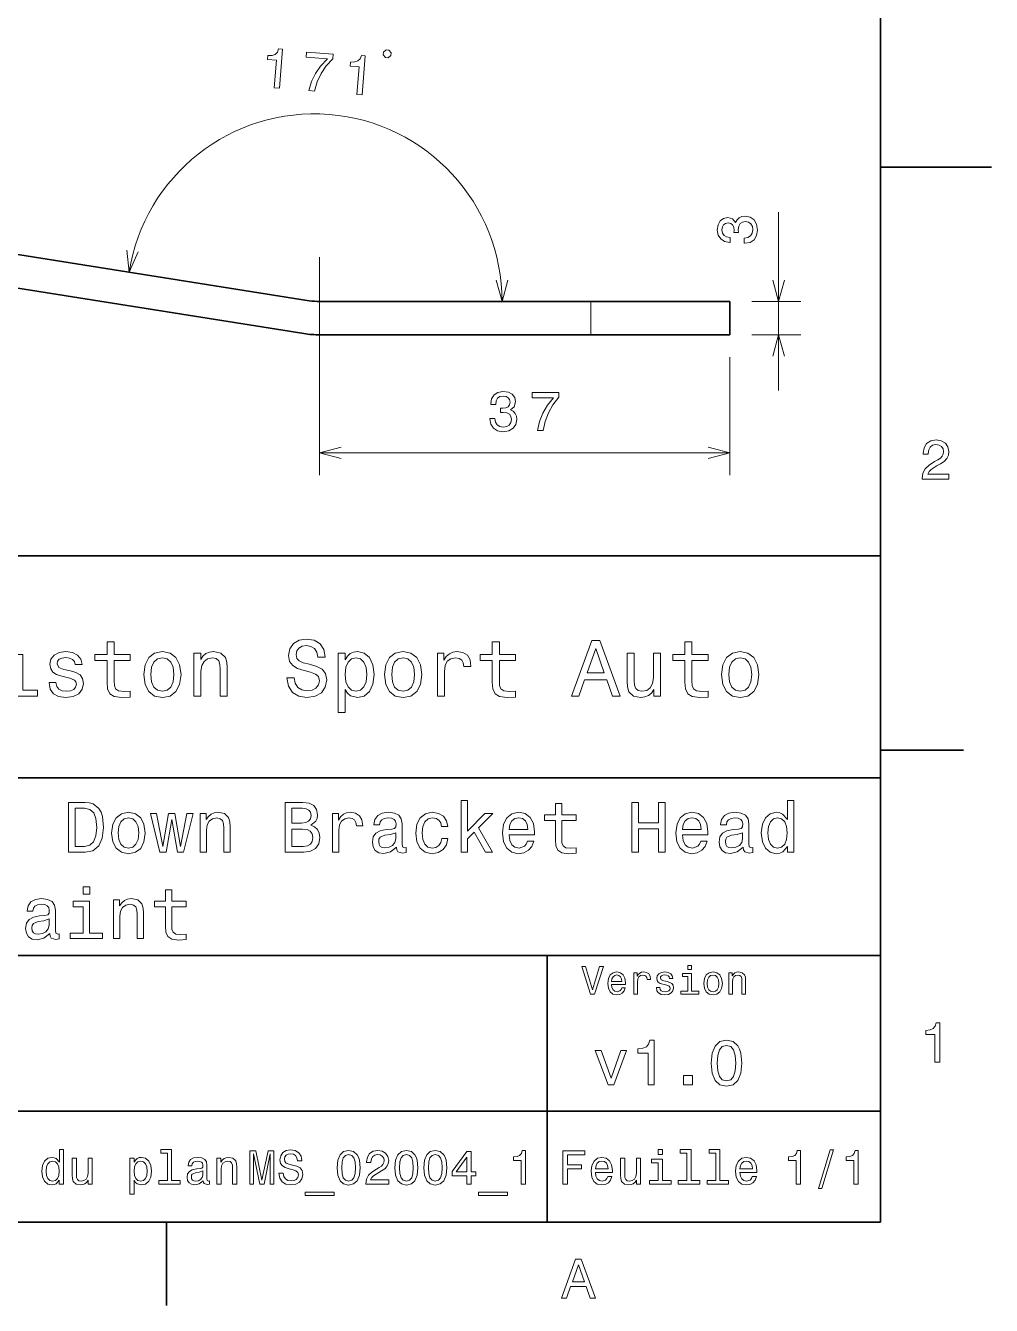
# Model space of a CAD drawing. Extents: x 0 to 297, y 0 to 210.
# Drawn here: x 210 to 297, y 2.5 to 117.8 of the extents above; entities that cross this region are included whole.
import ezdxf

# ---------------------------------------------------------------- set-up
doc = ezdxf.new("R2010")
doc.units = 0

msp = doc.modelspace()

# ---------------------------------------------------------------- linework, layer by layer
at = {"color": 7, "lineweight": 35}
for p, q in [((287, 10), (287, 200)), ((105.542084, 113.577232), (235.55722, 92.984856)), ((105.072784, 110.614166), (235.087921, 90.02179)), ((260.930237, 92.910988), (236.495819, 92.910988)), ((260.930237, 89.910988), (236.495819, 89.910988)), ((97, 70), (287, 70)), ((287, 70), (287, 10)), ((162, 50), (287, 50)), ((162, 34), (287, 34)), ((257, 10), (257, 34)), ((162, 20), (287, 20)), ((10, 10), (287, 10)), ((97, 10), (287, 10))]:
    msp.add_line(p, q, dxfattribs=at)
at = {"color": 7, "lineweight": 35, "ltscale": 0.25}
msp.add_line((287, 105), (297, 105), dxfattribs=at)
at = {"color": 8, "lineweight": 13, "ltscale": 0.400901}
msp.add_line((277.838837, 84.910988), (277.838837, 100.947014), dxfattribs=at)
at = {"color": 34, "lineweight": 13, "ltscale": 0.490696}
msp.add_line((236.495819, 96.910988), (236.495819, 77.283134), dxfattribs=at)
at = {"color": 7, "lineweight": 35, "ltscale": 0.3125}
for p, q in [((260.930237, 92.910988), (273.430237, 92.910988)), ((260.930237, 89.910988), (273.430237, 89.910988))]:
    msp.add_line(p, q, dxfattribs=at)
at = {"color": 7, "lineweight": 13, "ltscale": 0.075}
msp.add_line((260.930237, 89.910988), (260.930237, 92.910988), dxfattribs=at)
at = {"color": 7, "lineweight": 35, "ltscale": 0.075}
msp.add_line((273.430237, 92.910988), (273.430237, 89.910988), dxfattribs=at)
at = {"color": 8, "lineweight": 13, "ltscale": 0.110215}
for p, q in [((275.430237, 92.910988), (279.838837, 92.910988)), ((275.430237, 89.910988), (279.838837, 89.910988))]:
    msp.add_line(p, q, dxfattribs=at)
at = {"color": 34, "lineweight": 13, "ltscale": 0.265696}
msp.add_line((273.430237, 87.910988), (273.430237, 77.283134), dxfattribs=at)
at = {"color": 34, "lineweight": 13}
msp.add_line((236.495819, 79.283134), (273.430237, 79.283134), dxfattribs=at)
at = {"color": 7, "lineweight": 35, "ltscale": 0.1875}
for p, q in [((287, 52.5), (294.5, 52.5)), ((222.699997, 10), (222.699997, 2.5))]:
    msp.add_line(p, q, dxfattribs=at)
at = {"color": 8, "lineweight": 13}
for points in [[(232.412231, 112.155029), (232.869751, 112.119019), (233.146362, 115.633369), (232.804474, 115.660278), (232.689819, 115.36071), (232.492615, 115.168823), (232.206604, 115.069923), (231.82132, 115.059769), (231.793243, 114.702805), (232.607727, 114.638702)], [(235.528412, 111.909782), (236.036194, 111.86982), (236.267395, 112.686325), (236.619965, 113.437637), (237.088806, 114.124153), (237.679779, 114.755524), (237.712616, 115.172821), (235.319458, 115.361168), (235.283447, 114.903648), (237.19397, 114.753288), (236.587494, 114.11808), (236.11441, 113.442017), (235.763458, 112.710815)], [(242.437531, 114.876846), (242.670135, 114.858536), (242.921051, 115.072845), (242.939362, 115.305458), (242.725067, 115.556381), (242.492462, 115.574692), (242.241516, 115.360382), (242.223236, 115.127762)], [(239.861267, 111.568779), (240.318787, 111.532776), (240.595398, 115.047119), (240.25351, 115.074028), (240.138855, 114.77446), (239.94165, 114.582573), (239.65564, 114.483673), (239.270355, 114.473518), (239.242279, 114.116554), (240.056763, 114.052452)], [(274.73941, 98.158104), (274.774719, 98.158104), (275.25885, 98.2388), (275.621979, 98.47583), (275.853973, 98.84903), (275.939697, 99.343262), (275.853973, 99.86776), (275.63208, 100.261131), (275.279053, 100.51329), (274.825134, 100.604073), (274.527588, 100.563728), (274.285522, 100.452774), (274.098938, 100.271217), (273.962769, 100.029144), (273.69043, 100.356949), (273.256714, 100.472946), (272.863342, 100.397301), (272.565796, 100.180443), (272.379181, 99.827415), (272.313599, 99.343262), (272.394318, 98.889374), (272.616211, 98.541389), (272.969238, 98.314445), (273.438263, 98.2388), (273.473572, 98.2388), (273.473572, 98.687645), (273.150818, 98.727989), (272.918823, 98.859116), (272.777588, 99.07093), (272.727173, 99.368477), (272.767517, 99.63073), (272.873413, 99.822372), (273.044891, 99.938362), (273.276855, 99.983757), (273.523987, 99.938362), (273.69043, 99.817329), (273.79129, 99.605515), (273.821533, 99.318047), (273.816498, 99.121361), (274.214905, 99.121361), (274.204834, 99.368477), (274.250214, 99.686203), (274.371277, 99.923233), (274.567932, 100.064445), (274.825134, 100.114876), (275.117676, 100.059402), (275.334534, 99.913147), (275.470703, 99.68116), (275.516052, 99.37352), (275.465637, 99.055801), (275.314331, 98.823814), (275.072266, 98.677559), (274.73941, 98.622086)]]:
    msp.add_lwpolyline(points, close=True, dxfattribs=at)
for points in [[(219.121277, 97.543991), (219.330322, 95.554947), (220.143799, 97.382034)], [(252.407349, 94.842842), (252.924988, 92.910988), (253.442627, 94.842842)], [(277.321198, 94.842842), (277.838837, 92.910988), (278.356476, 94.842842)], [(278.356476, 87.979134), (277.838837, 89.910988), (277.321198, 87.979134)]]:
    msp.add_lwpolyline(points, dxfattribs=at)
at = {"color": 34, "lineweight": 13}
for points in [[(251.824127, 82.382553), (251.824127, 82.347252), (251.904816, 81.863106), (252.141846, 81.499992), (252.515045, 81.268005), (253.009277, 81.182266), (253.533783, 81.268005), (253.927155, 81.489906), (254.179291, 81.842934), (254.270081, 82.296822), (254.229736, 82.594376), (254.118774, 82.836449), (253.937225, 83.023048), (253.69516, 83.15921), (254.022949, 83.431549), (254.138947, 83.865265), (254.063293, 84.258636), (253.846436, 84.55619), (253.493408, 84.74279), (253.009277, 84.80835), (252.555389, 84.727654), (252.207397, 84.505753), (251.980469, 84.152725), (251.904816, 83.683708), (251.904816, 83.648407), (252.353638, 83.648407), (252.394012, 83.971176), (252.525116, 84.203163), (252.736938, 84.344376), (253.034485, 84.394806), (253.296722, 84.354462), (253.488373, 84.24855), (253.60437, 84.07708), (253.64975, 83.845093), (253.60437, 83.597977), (253.483337, 83.431549), (253.271515, 83.330681), (252.98407, 83.300423), (252.787384, 83.305466), (252.787384, 82.907051), (253.034485, 82.917137), (253.352203, 82.87175), (253.589233, 82.75071), (253.730469, 82.554024), (253.780884, 82.296822), (253.725403, 82.004311), (253.579163, 81.787453), (253.347168, 81.651291), (253.03952, 81.605896), (252.721802, 81.656334), (252.489807, 81.807632), (252.343567, 82.049706), (252.288086, 82.382553)], [(256.130035, 81.283134), (256.639374, 81.283134), (256.805817, 82.115265), (257.098328, 82.891922), (257.511871, 83.613106), (258.051483, 84.288895), (258.051483, 84.707481), (255.650909, 84.707481), (255.650909, 84.24855), (257.567352, 84.24855), (257.012573, 83.567719), (256.593994, 82.856621), (256.301483, 82.100136)]]:
    msp.add_lwpolyline(points, close=True, dxfattribs=at)
for points in [[(238.427673, 79.800766), (236.495819, 79.283134), (238.427673, 78.765495)], [(271.498352, 78.765495), (273.430237, 79.283134), (271.498352, 79.800766)]]:
    msp.add_lwpolyline(points, dxfattribs=at)
at = {"color": 7, "lineweight": 13}
for points in [[(290.76947, 76.916786), (293.175079, 76.916786), (293.175079, 77.350502), (291.273773, 77.350502), (291.3797, 77.587532), (291.561249, 77.784218), (292.121033, 78.142288), (292.418579, 78.293587), (292.751434, 78.510445), (292.988464, 78.762604), (293.124634, 79.060158), (293.175079, 79.398056), (293.089355, 79.821686), (292.852325, 80.154541), (292.489197, 80.366356), (292.020172, 80.442001), (291.536041, 80.35627), (291.167877, 80.119232), (290.930847, 79.740997), (290.850159, 79.241714), (290.850159, 79.171112), (291.309082, 79.171112), (291.309082, 79.211456), (291.354462, 79.554398), (291.490631, 79.806557), (291.707489, 79.967941), (291.994965, 80.023415), (292.287476, 79.972984), (292.504333, 79.846901), (292.645538, 79.650215), (292.695984, 79.403099), (292.660675, 79.171112), (292.56485, 78.974426), (292.403473, 78.802956), (292.181549, 78.651657), (291.884003, 78.490273), (291.389771, 78.177589), (291.041779, 77.844742), (290.835022, 77.441284), (290.76947, 76.931915)], [(217.353027, 60.579971), (217.353027, 58.64193), (217.396255, 58.015129), (217.597992, 57.582851), (218.001434, 57.330688), (218.685883, 57.244236), (219.43515, 57.280258), (219.43515, 57.827808), (218.887604, 57.78458), (218.390488, 57.842216), (218.123917, 58.022331), (218.008652, 58.324928), (217.98703, 58.75), (217.98703, 60.579971), (219.43515, 60.579971), (219.43515, 61.120316), (217.98703, 61.120316), (217.98703, 62.251438), (217.353027, 62.251438), (217.353027, 61.120316), (216.257935, 61.120316), (216.257935, 60.579971)], [(234.20462, 59.030979), (233.548996, 59.030979), (233.693085, 58.267288), (234.053314, 57.70533), (234.608078, 57.366714), (235.357361, 57.244236), (236.099426, 57.359509), (236.654175, 57.67651), (237.007202, 58.17363), (237.136902, 58.82925), (237.028824, 59.420029), (236.726227, 59.801872), (236.236313, 60.054031), (235.580704, 60.241352), (235.018738, 60.378242), (234.651306, 60.536743), (234.442368, 60.767288), (234.377533, 61.127522), (234.442368, 61.451729), (234.629684, 61.696686), (234.917877, 61.862389), (235.314133, 61.920029), (235.71759, 61.84798), (236.034592, 61.653458), (236.24353, 61.32925), (236.344391, 60.889767), (237, 60.889767), (237, 60.904179), (236.884735, 61.581409), (236.546112, 62.085732), (236.01297, 62.402737), (235.292511, 62.510807), (234.644104, 62.402737), (234.139771, 62.100143), (233.815567, 61.631844), (233.700287, 61.026657), (233.793961, 60.486309), (234.067734, 60.118874), (234.5, 59.873917), (235.09079, 59.6866), (235.674362, 59.520893), (236.113831, 59.362389), (236.380402, 59.131844), (236.47406, 58.757202), (236.387619, 58.375359), (236.164276, 58.087173), (235.825653, 57.907059), (235.386169, 57.849422), (234.896255, 57.928673), (234.521622, 58.159222), (234.283875, 58.533859)], [(252.05043, 60.579971), (252.05043, 58.64193), (252.093658, 58.015129), (252.29538, 57.582851), (252.698853, 57.330688), (253.383286, 57.244236), (254.132568, 57.280258), (254.132568, 57.827808), (253.585022, 57.78458), (253.087891, 57.842216), (252.82132, 58.022331), (252.706055, 58.324928), (252.684448, 58.75), (252.684448, 60.579971), (254.132568, 60.579971), (254.132568, 61.120316), (252.684448, 61.120316), (252.684448, 62.251438), (252.05043, 62.251438), (252.05043, 61.120316), (250.955322, 61.120316), (250.955322, 60.579971)], [(259.175781, 57.381123), (259.838623, 57.381123), (260.364563, 58.850864), (262.360229, 58.850864), (262.886169, 57.381123), (263.563416, 57.381123), (261.733429, 62.388329), (260.998566, 62.388329)], [(269.399109, 60.579971), (269.399109, 58.64193), (269.442352, 58.015129), (269.644073, 57.582851), (270.047546, 57.330688), (270.731995, 57.244236), (271.481262, 57.280258), (271.481262, 57.827808), (270.933716, 57.78458), (270.436584, 57.842216), (270.170013, 58.022331), (270.054749, 58.324928), (270.033142, 58.75), (270.033142, 60.579971), (271.481262, 60.579971), (271.481262, 61.120316), (270.033142, 61.120316), (270.033142, 62.251438), (269.399109, 62.251438), (269.399109, 61.120316), (268.304016, 61.120316), (268.304016, 60.579971)], [(209.766571, 57.914265), (209.766571, 61.120316), (208.138321, 61.120316), (208.138321, 60.579971), (209.132568, 60.579971), (209.132568, 57.914265), (207.835724, 57.914265), (207.835724, 57.381123), (211.077805, 57.381123), (211.077805, 57.914265)], [(214.060516, 59.636166), (213.44812, 59.780258), (212.994232, 59.945965), (212.842941, 60.28458), (212.886169, 60.522331), (213.03746, 60.695244), (213.282425, 60.803314), (213.635437, 60.846542), (213.97406, 60.803314), (214.240631, 60.67363), (214.413544, 60.479107), (214.485596, 60.219738), (215.105194, 60.219738), (215.105194, 60.23415), (214.997116, 60.70245), (214.701721, 61.069885), (214.240631, 61.30043), (213.635437, 61.386887), (213.023056, 61.30043), (212.57637, 61.062679), (212.29538, 60.709652), (212.208939, 60.262966), (212.273773, 59.830688), (212.475494, 59.528095), (212.806915, 59.311958), (213.289627, 59.16066), (213.995682, 58.987751), (214.427948, 58.807636), (214.543228, 58.663544), (214.586456, 58.447407), (214.521606, 58.180836), (214.348694, 57.979107), (214.067719, 57.849422), (213.693085, 57.806194), (213.296829, 57.849422), (213.008636, 58.000721), (212.814117, 58.245674), (212.734863, 58.584293), (212.122482, 58.584293), (212.223343, 58.007923), (212.518738, 57.590057), (212.98703, 57.337894), (213.635437, 57.244236), (214.312683, 57.337894), (214.809799, 57.590057), (215.112396, 57.993515), (215.220459, 58.519451), (215.141205, 58.973343), (214.917862, 59.283138), (214.55043, 59.484871)], [(220.65274, 59.311958), (220.768005, 58.432995), (221.099426, 57.78458), (221.625366, 57.381123), (222.331421, 57.244236), (223.030258, 57.381123), (223.556198, 57.777374), (223.887604, 58.425793), (224.010086, 59.311958), (223.887604, 60.190922), (223.556198, 60.846542), (223.030258, 61.242794), (222.331421, 61.386887), (221.625366, 61.242794), (221.099426, 60.839336), (220.768005, 60.190922)], [(225.177246, 57.381123), (225.811249, 57.381123), (225.811249, 59.614552), (225.876083, 60.12608), (226.085022, 60.500717), (226.409225, 60.731266), (226.841507, 60.817722), (227.187317, 60.745674), (227.403458, 60.551151), (227.511536, 60.226944), (227.547546, 59.794666), (227.547546, 57.381123), (228.181564, 57.381123), (228.181564, 59.924351), (228.15274, 60.435879), (228.023056, 60.86095), (227.597992, 61.25), (226.935165, 61.386887), (226.567719, 61.336452), (226.257935, 61.199566), (225.991364, 60.969017), (225.782425, 60.659222), (225.782425, 61.25), (225.177246, 61.25)], [(238.786743, 60.652016), (238.786743, 61.25), (238.15274, 61.25), (238.15274, 55.882565), (238.786743, 55.882565), (238.786743, 57.971901), (239.010101, 57.633286), (239.262253, 57.409943), (239.896271, 57.244236), (240.50145, 57.381123), (240.976959, 57.791786), (241.286743, 58.440201), (241.402023, 59.319164), (241.286743, 60.190922), (240.976959, 60.839336), (240.50145, 61.242794), (239.896271, 61.386887), (239.550446, 61.343658), (239.255051, 61.206772), (239.002899, 60.976223)], [(242.338623, 59.311958), (242.453888, 58.432995), (242.785309, 57.78458), (243.311249, 57.381123), (244.017303, 57.244236), (244.716141, 57.381123), (245.242081, 57.777374), (245.573486, 58.425793), (245.695969, 59.311958), (245.573486, 60.190922), (245.242081, 60.846542), (244.716141, 61.242794), (244.017303, 61.386887), (243.311249, 61.242794), (242.785309, 60.839336), (242.453888, 60.190922)], [(247.100861, 57.381123), (247.734863, 57.381123), (247.734863, 59.592937), (247.799713, 60.12608), (247.994232, 60.507923), (248.311249, 60.738472), (248.736313, 60.817722), (249.053314, 60.767288), (249.291077, 60.623199), (249.435165, 60.378242), (249.485596, 60.046829), (250.126801, 60.046829), (250.040344, 60.630402), (249.802597, 61.048271), (249.406342, 61.30043), (248.865997, 61.386887), (248.498566, 61.32925), (248.181549, 61.185158), (247.900574, 60.940201), (247.677246, 60.608788), (247.677246, 61.25), (247.100861, 61.25)], [(260.595093, 59.463257), (261.365997, 61.667866), (262.136902, 59.463257)], [(267.194519, 61.25), (266.560516, 61.25), (266.560516, 59.016571), (266.488464, 58.497837), (266.279541, 58.123196), (265.955322, 57.892651), (265.530243, 57.820602), (265.19165, 57.878242), (264.975494, 58.051151), (264.853027, 58.346542), (264.824219, 58.764408), (264.824219, 61.25), (264.190186, 61.25), (264.190186, 58.706772), (264.211792, 58.195244), (264.348694, 57.770172), (264.766571, 57.381123), (265.436584, 57.244236), (265.796814, 57.294666), (266.106628, 57.424351), (266.373199, 57.647694), (266.589325, 57.971901), (266.589325, 57.381123), (267.194519, 57.381123)], [(272.698853, 59.311958), (272.814117, 58.432995), (273.145508, 57.78458), (273.671448, 57.381123), (274.377502, 57.244236), (275.076355, 57.381123), (275.602295, 57.777374), (275.933716, 58.425793), (276.056183, 59.311958), (275.933716, 60.190922), (275.602295, 60.846542), (275.076355, 61.242794), (274.377502, 61.386887), (273.671448, 61.242794), (273.145508, 60.839336), (272.814117, 60.190922)], [(221.301147, 59.319164), (221.365997, 59.967579), (221.567719, 60.435879), (221.891937, 60.72406), (222.331421, 60.824928), (222.763687, 60.72406), (223.087891, 60.443081), (223.289627, 59.967579), (223.361679, 59.319164), (223.289627, 58.663544), (223.087891, 58.188038), (222.763687, 57.899853), (222.331421, 57.806194), (221.891937, 57.899853), (221.567719, 58.188038), (221.365997, 58.663544)], [(239.788193, 57.8134), (239.363129, 57.907059), (239.053314, 58.195244), (238.858795, 58.663544), (238.793945, 59.319164), (238.858795, 59.967579), (239.053314, 60.435879), (239.363129, 60.716858), (239.788193, 60.817722), (240.177246, 60.716858), (240.48703, 60.428673), (240.681564, 59.960373), (240.753601, 59.319164), (240.681564, 58.67075), (240.48703, 58.195244), (240.177246, 57.907059)], [(242.98703, 59.319164), (243.05188, 59.967579), (243.253601, 60.435879), (243.57782, 60.72406), (244.017303, 60.824928), (244.449585, 60.72406), (244.773773, 60.443081), (244.97551, 59.967579), (245.047546, 59.319164), (244.97551, 58.663544), (244.773773, 58.188038), (244.449585, 57.899853), (244.017303, 57.806194), (243.57782, 57.899853), (243.253601, 58.188038), (243.05188, 58.663544)], [(273.34726, 59.319164), (273.412109, 59.967579), (273.613831, 60.435879), (273.938019, 60.72406), (274.377502, 60.824928), (274.809784, 60.72406), (275.134003, 60.443081), (275.335724, 59.967579), (275.407776, 59.319164), (275.335724, 58.663544), (275.134003, 58.188038), (274.809784, 57.899853), (274.377502, 57.806194), (273.938019, 57.899853), (273.613831, 58.188038), (273.412109, 58.663544)], [(215.365997, 47.804756), (213.868164, 47.804756), (213.868164, 43.304756), (215.365997, 43.304756), (216.072769, 43.447407), (216.597977, 43.881847), (216.922195, 44.588619), (217.03891, 45.554756), (216.935165, 46.540348), (216.805481, 46.929398), (216.623917, 47.240635), (216.098709, 47.662106), (215.755035, 47.76585)], [(215.320602, 47.266571), (215.8134, 47.169312), (216.150574, 46.87104), (216.351593, 46.33934), (216.416428, 45.554756), (216.345093, 44.796112), (216.144089, 44.264412), (215.80043, 43.946686), (215.320602, 43.842941), (214.471176, 43.842941), (214.471176, 47.266571)], [(235.700287, 45.736313), (236.154175, 46.112392), (236.270889, 46.365276), (236.309799, 46.676514), (236.225494, 47.162827), (235.972626, 47.51297), (235.564117, 47.726948), (234.993515, 47.804756), (233.391937, 47.804756), (233.391937, 43.304756), (235.08429, 43.304756), (235.687317, 43.395535), (236.13472, 43.661385), (236.413544, 44.082855), (236.510803, 44.653458), (236.452454, 45.036026), (236.296829, 45.353748), (236.043945, 45.587177)], [(234.870316, 45.937321), (233.988464, 45.937321), (233.988464, 47.266571), (234.92218, 47.266571), (235.272339, 47.227669), (235.518738, 47.11095), (235.667862, 46.909943), (235.719742, 46.611671), (235.661377, 46.3134), (235.505768, 46.105907), (235.239914, 45.976227)], [(249.239197, 43.304756), (249.809799, 43.304756), (249.809799, 44.530262), (250.406342, 45.107349), (251.430832, 43.304756), (252.072754, 43.304756), (250.79538, 45.502884), (252.105179, 46.786743), (251.385437, 46.786743), (249.809799, 45.217579), (249.809799, 47.960377), (249.239197, 47.960377)], [(257.733429, 46.18372), (257.733429, 44.439484), (257.772339, 43.875362), (257.953888, 43.486313), (258.317017, 43.259369), (258.932983, 43.181557), (259.607361, 43.213978), (259.607361, 43.706772), (259.114563, 43.66787), (258.667145, 43.719742), (258.427246, 43.881847), (258.323486, 44.154179), (258.304016, 44.536743), (258.304016, 46.18372), (259.607361, 46.18372), (259.607361, 46.670029), (258.304016, 46.670029), (258.304016, 47.688042), (257.733429, 47.688042), (257.733429, 46.670029), (256.747833, 46.670029), (256.747833, 46.18372)], [(264.613098, 43.304756), (265.216125, 43.304756), (265.216125, 45.418591), (267.018738, 45.418591), (267.018738, 43.304756), (267.615265, 43.304756), (267.615265, 47.804756), (267.018738, 47.804756), (267.018738, 45.969742), (265.216125, 45.969742), (265.216125, 47.804756), (264.613098, 47.804756)], [(278.625366, 43.842941), (278.625366, 43.304756), (279.195953, 43.304756), (279.195953, 47.960377), (278.631836, 47.960377), (278.631836, 46.255043), (278.197388, 46.747841), (277.931549, 46.864555), (277.626801, 46.909943), (277.075653, 46.780262), (276.647705, 46.417149), (276.368866, 45.833576), (276.271606, 45.048992), (276.368866, 44.264412), (276.647705, 43.674355), (277.075653, 43.304756), (277.626801, 43.181557), (277.931549, 43.226948), (278.203888, 43.343662)], [(217.765137, 45.042507), (217.868881, 44.251442), (218.167145, 43.66787), (218.640488, 43.304756), (219.27594, 43.181557), (219.904907, 43.304756), (220.378235, 43.661385), (220.676514, 44.244957), (220.786743, 45.042507), (220.676514, 45.833576), (220.378235, 46.423634), (219.904907, 46.780262), (219.27594, 46.909943), (218.640488, 46.780262), (218.167145, 46.417149), (217.868881, 45.833576)], [(218.348709, 45.048992), (218.407059, 45.632565), (218.588623, 46.054035), (218.880402, 46.3134), (219.27594, 46.404179), (219.664978, 46.3134), (219.956772, 46.06052), (220.138336, 45.632565), (220.203171, 45.048992), (220.138336, 44.458935), (219.956772, 44.030979), (219.664978, 43.771614), (219.27594, 43.687321), (218.880402, 43.771614), (218.588623, 44.030979), (218.407059, 44.458935)], [(222.66066, 43.304756), (223.179398, 46.261528), (223.69812, 43.304756), (224.242798, 43.304756), (225.098694, 46.786743), (224.547546, 46.786743), (223.970459, 43.829971), (223.458221, 46.786743), (222.894089, 46.786743), (222.381836, 43.829971), (221.804749, 46.786743), (221.260086, 46.786743), (222.115997, 43.304756)], [(225.740631, 43.304756), (226.311234, 43.304756), (226.311234, 45.314842), (226.369598, 45.775219), (226.557632, 46.112392), (226.849426, 46.319885), (227.238464, 46.397697), (227.549713, 46.332855), (227.744232, 46.157784), (227.841492, 45.865997), (227.873917, 45.476948), (227.873917, 43.304756), (228.444519, 43.304756), (228.444519, 45.593662), (228.418579, 46.054035), (228.30188, 46.4366), (227.919312, 46.786743), (227.322769, 46.909943), (226.992065, 46.864555), (226.713257, 46.741356), (226.473343, 46.533863), (226.285309, 46.255043), (226.285309, 46.786743), (225.740631, 46.786743)], [(237.664978, 43.304756), (238.235596, 43.304756), (238.235596, 45.295391), (238.293945, 45.775219), (238.469025, 46.118877), (238.754318, 46.32637), (239.136887, 46.397697), (239.42218, 46.352306), (239.636169, 46.222622), (239.765839, 46.002163), (239.811234, 45.703892), (240.388321, 45.703892), (240.310516, 46.229107), (240.096542, 46.60519), (239.739914, 46.832134), (239.253601, 46.909943), (238.922913, 46.85807), (238.637604, 46.728386), (238.38472, 46.507927), (238.183716, 46.209656), (238.183716, 46.786743), (237.664978, 46.786743)], [(243.422913, 43.758648), (243.422913, 43.739193), (243.455322, 43.518734), (243.552582, 43.363113), (243.96109, 43.239914), (244.278809, 43.291786), (244.278809, 43.732712), (244.142639, 43.713257), (243.96109, 43.79755), (243.928665, 44.056919), (243.928665, 45.859512), (243.850861, 46.319885), (243.623917, 46.644093), (243.228378, 46.838619), (242.670746, 46.909943), (242.126068, 46.832134), (241.72406, 46.611671), (241.471176, 46.268013), (241.386887, 45.814121), (241.386887, 45.775219), (241.899139, 45.775219), (241.944519, 46.04755), (242.087173, 46.242077), (242.320602, 46.358791), (242.651291, 46.404179), (242.969025, 46.371758), (243.195953, 46.274498), (243.332123, 46.105907), (243.377518, 45.872478), (243.351578, 45.600143), (243.247833, 45.463978), (242.988464, 45.399136), (242.502167, 45.347263), (241.944519, 45.230549), (241.548981, 45.023056), (241.315552, 44.698849), (241.244232, 44.219021), (241.309082, 43.791069), (241.510086, 43.473343), (241.83429, 43.272335), (242.281693, 43.201012), (242.88472, 43.337177)], [(247.475494, 45.632565), (248.039612, 45.632565), (247.922913, 46.151299), (247.644089, 46.559799), (247.209656, 46.812683), (246.645538, 46.909943), (246.023056, 46.780262), (245.549713, 46.417149), (245.251434, 45.827091), (245.14769, 45.036026), (245.244949, 44.251442), (245.536743, 43.66787), (245.997116, 43.304756), (246.626068, 43.181557), (247.183716, 43.27882), (247.618149, 43.551155), (247.916428, 43.979107), (248.046112, 44.549713), (247.501434, 44.549713), (247.404175, 44.1866), (247.222626, 43.914265), (246.963257, 43.745678), (246.645538, 43.693806), (246.25, 43.778099), (245.964691, 44.037464), (245.789612, 44.458935), (245.731262, 45.055477), (245.789612, 45.63905), (245.971176, 46.06052), (246.26297, 46.319885), (246.645538, 46.410664), (246.982697, 46.352306), (247.235596, 46.203171), (247.404175, 45.956772)], [(253.564117, 44.880405), (255.846527, 44.880405), (255.853027, 45.146255), (255.749268, 45.891933), (255.463974, 46.44957), (255.010071, 46.786743), (254.407059, 46.909943), (253.817001, 46.780262), (253.363098, 46.417149), (253.07132, 45.827091), (252.967575, 45.048992), (253.064835, 44.251442), (253.356628, 43.66787), (253.804031, 43.304756), (254.387604, 43.181557), (254.893372, 43.26585), (255.30835, 43.486313), (255.613098, 43.836456), (255.788177, 44.303314), (255.22406, 44.303314), (255.107346, 44.043949), (254.938751, 43.849426), (254.458923, 43.693806), (254.089325, 43.765129), (253.810516, 43.992077), (253.628952, 44.361671), (253.564117, 44.86095)], [(253.564117, 45.360233), (253.635437, 45.807636), (253.810516, 46.138329), (254.076355, 46.33934), (254.426514, 46.410664), (254.770172, 46.33934), (255.036011, 46.138329), (255.19812, 45.807636), (255.25647, 45.360233)], [(269.177948, 44.880405), (271.460388, 44.880405), (271.466858, 45.146255), (271.363098, 45.891933), (271.07782, 46.44957), (270.623901, 46.786743), (270.020874, 46.909943), (269.430847, 46.780262), (268.976929, 46.417149), (268.68515, 45.827091), (268.581421, 45.048992), (268.67868, 44.251442), (268.970459, 43.66787), (269.417847, 43.304756), (270.001434, 43.181557), (270.507202, 43.26585), (270.92218, 43.486313), (271.226929, 43.836456), (271.402008, 44.303314), (270.837891, 44.303314), (270.721191, 44.043949), (270.552582, 43.849426), (270.072754, 43.693806), (269.703156, 43.765129), (269.424347, 43.992077), (269.242798, 44.361671), (269.177948, 44.86095)], [(269.177948, 45.360233), (269.249268, 45.807636), (269.424347, 46.138329), (269.690186, 46.33934), (270.040344, 46.410664), (270.384003, 46.33934), (270.649841, 46.138329), (270.811951, 45.807636), (270.8703, 45.360233)], [(274.650574, 43.758648), (274.650574, 43.739193), (274.682983, 43.518734), (274.780273, 43.363113), (275.188751, 43.239914), (275.50647, 43.291786), (275.50647, 43.732712), (275.3703, 43.713257), (275.188751, 43.79755), (275.156342, 44.056919), (275.156342, 45.859512), (275.078522, 46.319885), (274.851563, 46.644093), (274.456055, 46.838619), (273.898407, 46.909943), (273.35376, 46.832134), (272.951721, 46.611671), (272.698853, 46.268013), (272.614563, 45.814121), (272.614563, 45.775219), (273.126801, 45.775219), (273.17218, 46.04755), (273.314819, 46.242077), (273.548279, 46.358791), (273.878967, 46.404179), (274.196686, 46.371758), (274.423645, 46.274498), (274.559784, 46.105907), (274.605194, 45.872478), (274.579254, 45.600143), (274.475494, 45.463978), (274.216125, 45.399136), (273.729828, 45.347263), (273.17218, 45.230549), (272.776642, 45.023056), (272.543213, 44.698849), (272.471893, 44.219021), (272.536743, 43.791069), (272.737732, 43.473343), (273.061951, 43.272335), (273.509369, 43.201012), (274.112396, 43.337177)], [(277.72406, 46.397697), (278.100128, 46.306919), (278.385437, 46.054035), (278.554016, 45.632565), (278.618866, 45.048992), (278.554016, 44.458935), (278.385437, 44.037464), (278.100128, 43.778099), (277.72406, 43.693806), (277.367432, 43.778099), (277.095093, 44.037464), (276.913544, 44.46542), (276.855164, 45.048992), (276.913544, 45.626083), (277.095093, 46.04755), (277.367432, 46.306919)], [(235.01297, 43.842941), (233.988464, 43.842941), (233.988464, 45.392654), (234.954605, 45.392654), (235.363113, 45.347263), (235.654892, 45.211098), (235.829971, 44.977669), (235.888321, 44.640491), (235.829971, 44.283863), (235.667862, 44.037464), (235.395538, 43.888329)], [(243.358063, 44.523777), (243.280258, 44.1866), (243.072754, 43.927235), (242.76152, 43.758648), (242.378967, 43.700291), (242.132568, 43.732712), (241.957489, 43.836456), (241.84726, 44.018013), (241.814835, 44.270893), (241.840775, 44.497841), (241.944519, 44.659943), (242.359497, 44.841499), (242.88472, 44.919308), (243.358063, 45.074928)], [(274.585724, 44.523777), (274.507935, 44.1866), (274.300415, 43.927235), (273.989197, 43.758648), (273.606628, 43.700291), (273.360229, 43.732712), (273.18515, 43.836456), (273.074921, 44.018013), (273.042511, 44.270893), (273.06842, 44.497841), (273.17218, 44.659943), (273.587158, 44.841499), (274.112396, 44.919308), (274.585724, 45.074928)], [(215.793945, 40.185879), (215.190918, 40.185879), (215.190918, 39.537464), (215.793945, 39.537464)], [(222.60231, 38.409222), (222.60231, 36.664986), (222.641205, 36.100864), (222.822769, 35.711815), (223.185883, 35.484871), (223.80188, 35.407059), (224.476227, 35.43948), (224.476227, 35.932274), (223.983429, 35.893372), (223.536026, 35.945244), (223.296112, 36.107349), (223.192368, 36.379681), (223.172913, 36.762245), (223.172913, 38.409222), (224.476227, 38.409222), (224.476227, 38.895531), (223.172913, 38.895531), (223.172913, 39.913544), (222.60231, 39.913544), (222.60231, 38.895531), (221.616714, 38.895531), (221.616714, 38.409222)], [(212.195251, 35.98415), (212.195251, 35.964695), (212.227661, 35.744236), (212.324921, 35.588615), (212.733429, 35.465416), (213.051147, 35.517288), (213.051147, 35.958214), (212.914978, 35.938759), (212.733429, 36.023052), (212.701004, 36.282421), (212.701004, 38.085014), (212.623199, 38.545387), (212.396255, 38.869595), (212.000717, 39.064121), (211.443085, 39.135445), (210.898422, 39.057636), (210.496399, 38.837173), (210.243515, 38.493515), (210.159225, 38.039623), (210.159225, 38.000721), (210.671478, 38.000721), (210.716858, 38.273052), (210.859512, 38.467579), (211.092941, 38.584293), (211.42363, 38.629681), (211.741364, 38.59726), (211.968292, 38.5), (212.104462, 38.331409), (212.149857, 38.09798), (212.123917, 37.825645), (212.020172, 37.68948), (211.760803, 37.624638), (211.27449, 37.572765), (210.716858, 37.456051), (210.32132, 37.248558), (210.087891, 36.924351), (210.016571, 36.444523), (210.081421, 36.016571), (210.282425, 35.698845), (210.606628, 35.497837), (211.054031, 35.426514), (211.657059, 35.562679)], [(215.77449, 36.010086), (215.77449, 38.895531), (214.309082, 38.895531), (214.309082, 38.409222), (215.203888, 38.409222), (215.203888, 36.010086), (214.036743, 36.010086), (214.036743, 35.530258), (216.954605, 35.530258), (216.954605, 36.010086)], [(217.933716, 35.530258), (218.504318, 35.530258), (218.504318, 37.540344), (218.562683, 38.000721), (218.750717, 38.337894), (219.042511, 38.545387), (219.431549, 38.623199), (219.742798, 38.558357), (219.937317, 38.383286), (220.034576, 38.091499), (220.067001, 37.70245), (220.067001, 35.530258), (220.637604, 35.530258), (220.637604, 37.819164), (220.611664, 38.279537), (220.494965, 38.662102), (220.112396, 39.012245), (219.515854, 39.135445), (219.18515, 39.090057), (218.906342, 38.966858), (218.666428, 38.759365), (218.478394, 38.480545), (218.478394, 39.012245), (217.933716, 39.012245)], [(212.130402, 36.749279), (212.052597, 36.412102), (211.845108, 36.152737), (211.533859, 35.98415), (211.151306, 35.925793), (210.904907, 35.958214), (210.729828, 36.061958), (210.619598, 36.243515), (210.587173, 36.496395), (210.613113, 36.723343), (210.716858, 36.885445), (211.131851, 37.067001), (211.657059, 37.14481), (212.130402, 37.30043)], [(261.71109, 33.03458), (261.08429, 30.905619), (260.439484, 33.03458), (260.09726, 33.03458), (260.904175, 30.530979), (261.264404, 30.530979), (262.053314, 33.03458)], [(262.784576, 31.40634), (264.052582, 31.40634), (264.056183, 31.554033), (263.998566, 31.9683), (263.840057, 32.278099), (263.587891, 32.465416), (263.252869, 32.533859), (262.925079, 32.461815), (262.672913, 32.260086), (262.510803, 31.932276), (262.453156, 31.5), (262.507202, 31.056915), (262.669312, 30.732708), (262.917877, 30.530979), (263.242065, 30.462536), (263.523041, 30.509365), (263.753601, 30.631844), (263.922913, 30.826368), (264.020172, 31.085733), (263.706787, 31.085733), (263.641937, 30.941643), (263.548279, 30.833572), (263.281708, 30.747118), (263.076355, 30.786743), (262.921478, 30.912823), (262.820618, 31.118155), (262.784576, 31.395533)], [(264.794678, 30.530979), (265.111664, 30.530979), (265.111664, 31.636887), (265.144104, 31.903458), (265.241364, 32.094379), (265.399841, 32.209652), (265.612396, 32.249279), (265.770905, 32.224064), (265.889771, 32.152016), (265.961823, 32.029537), (265.98703, 31.863832), (266.307648, 31.863832), (266.264404, 32.155621), (266.145538, 32.364552), (265.947418, 32.490635), (265.677246, 32.533859), (265.49353, 32.505043), (265.335022, 32.432995), (265.194519, 32.310516), (265.082855, 32.144814), (265.082855, 32.465416), (264.794678, 32.465416)], [(267.791779, 31.658501), (267.485596, 31.730547), (267.258636, 31.8134), (267.182983, 31.982708), (267.20462, 32.101585), (267.280273, 32.188038), (267.40274, 32.242073), (267.579254, 32.263687), (267.748566, 32.242073), (267.881836, 32.177231), (267.968292, 32.079971), (268.004333, 31.950287), (268.314117, 31.950287), (268.314117, 31.957493), (268.260101, 32.191643), (268.112396, 32.375359), (267.881836, 32.490635), (267.579254, 32.533859), (267.273041, 32.490635), (267.049713, 32.371758), (266.90921, 32.195244), (266.865997, 31.971901), (266.898407, 31.755764), (266.999268, 31.604465), (267.164978, 31.496397), (267.406342, 31.420748), (267.759369, 31.334293), (267.975494, 31.244236), (268.033142, 31.17219), (268.054749, 31.064121), (268.022339, 30.930836), (267.935883, 30.829971), (267.79538, 30.765129), (267.608063, 30.743515), (267.409943, 30.765129), (267.265839, 30.840778), (267.168579, 30.963255), (267.128967, 31.132565), (266.822754, 31.132565), (266.873199, 30.844379), (267.020905, 30.635447), (267.255035, 30.509365), (267.579254, 30.462536), (267.917877, 30.509365), (268.166412, 30.635447), (268.317719, 30.837175), (268.371765, 31.100143), (268.332123, 31.327089), (268.220459, 31.481987), (268.036743, 31.582851)], [(269.981995, 30.79755), (269.981995, 32.400574), (269.167877, 32.400574), (269.167877, 32.130402), (269.664978, 32.130402), (269.664978, 30.79755), (269.016571, 30.79755), (269.016571, 30.530979), (270.637604, 30.530979), (270.637604, 30.79755)], [(269.992798, 33.117435), (269.657776, 33.117435), (269.657776, 32.757202), (269.992798, 32.757202)], [(271.087891, 31.496397), (271.145538, 31.056915), (271.311249, 30.732708), (271.574219, 30.530979), (271.927246, 30.462536), (272.276672, 30.530979), (272.539612, 30.729107), (272.705322, 31.053314), (272.766571, 31.496397), (272.705322, 31.935879), (272.539612, 32.263687), (272.276672, 32.461815), (271.927246, 32.533859), (271.574219, 32.461815), (271.311249, 32.260086), (271.145538, 31.935879)], [(273.350159, 30.530979), (273.667145, 30.530979), (273.667145, 31.647694), (273.699554, 31.903458), (273.804047, 32.090778), (273.966125, 32.206051), (274.182281, 32.249279), (274.355194, 32.213257), (274.463257, 32.115993), (274.517303, 31.95389), (274.535309, 31.737751), (274.535309, 30.530979), (274.852295, 30.530979), (274.852295, 31.802593), (274.837891, 32.058357), (274.773041, 32.270893), (274.560516, 32.465416), (274.229095, 32.533859), (274.04538, 32.508644), (273.890503, 32.440201), (273.757202, 32.324928), (273.65274, 32.170029), (273.65274, 32.465416), (273.350159, 32.465416)], [(262.784576, 31.672911), (262.824219, 31.921469), (262.921478, 32.105186), (263.069153, 32.216858), (263.263702, 32.256485), (263.45462, 32.216858), (263.602295, 32.105186), (263.692352, 31.921469), (263.724792, 31.672911)], [(271.412109, 31.5), (271.444519, 31.824207), (271.54538, 32.058357), (271.707489, 32.20245), (271.927246, 32.25288), (272.143372, 32.20245), (272.305481, 32.061958), (272.406342, 31.824207), (272.442352, 31.5), (272.406342, 31.17219), (272.305481, 30.934437), (272.143372, 30.790344), (271.927246, 30.743515), (271.707489, 30.790344), (271.54538, 30.934437), (271.444519, 31.17219)], [(291.909241, 24.416786), (292.368164, 24.416786), (292.368164, 27.942001), (292.025208, 27.942001), (291.934448, 27.634365), (291.752899, 27.427593), (291.475525, 27.306557), (291.092224, 27.266211), (291.092224, 26.90814), (291.909241, 26.90814)], [(262.469727, 22.360231), (263.005768, 22.360231), (264.135437, 25.455332), (263.610962, 25.455332), (262.740631, 22.959656), (261.853027, 25.455332), (261.322754, 25.455332)], [(266.100861, 22.360231), (266.625366, 22.360231), (266.625366, 26.38905), (266.233429, 26.38905), (266.129669, 26.037464), (265.92218, 25.801153), (265.605194, 25.662825), (265.167145, 25.616714), (265.167145, 25.207493), (266.100861, 25.207493)], [(271.755035, 24.314121), (271.841492, 23.409224), (272.112396, 22.763689), (272.544678, 22.371759), (273.144104, 22.244957), (273.737762, 22.371759), (274.170044, 22.763689), (274.43515, 23.409224), (274.527374, 24.314121), (274.43515, 25.213257), (274.325653, 25.570606), (274.170044, 25.864553), (273.737762, 26.256485), (273.144104, 26.38905), (272.544678, 26.256485), (272.112396, 25.858791), (271.841492, 25.213257)], [(272.30835, 24.314121), (272.354462, 25.011528), (272.498566, 25.51297), (272.757935, 25.806917), (273.144104, 25.910664), (273.524506, 25.806917), (273.783875, 25.51297), (273.927948, 25.011528), (273.97406, 24.314121), (273.927948, 23.610952), (273.783875, 23.10951), (273.524506, 22.815563), (273.144104, 22.717581), (272.757935, 22.815563), (272.498566, 23.10951), (272.354462, 23.610952)], [(269.276672, 22.360231), (270.072052, 22.360231), (270.072052, 23.219021), (269.276672, 23.219021)], [(213.048996, 13.787464), (213.048996, 13.428675), (213.429398, 13.428675), (213.429398, 16.532421), (213.053314, 16.532421), (213.053314, 15.395534), (212.763687, 15.724064), (212.586456, 15.801874), (212.383286, 15.832133), (212.015854, 15.745678), (211.730545, 15.503603), (211.544662, 15.114553), (211.479828, 14.591499), (211.544662, 14.068444), (211.730545, 13.675073), (212.015854, 13.428675), (212.383286, 13.346542), (212.586456, 13.376801), (212.768005, 13.454611)], [(222.788193, 16.212536), (222.788193, 13.748559), (222.005768, 13.748559), (222.005768, 13.428675), (223.946686, 13.428675), (223.946686, 13.748559), (223.168594, 13.748559), (223.168594, 16.532421), (222.19165, 16.532421), (222.19165, 16.212536)], [(230.220459, 13.428675), (230.553314, 13.428675), (230.553314, 16.152018), (231.11528, 13.428675), (231.48703, 13.428675), (232.044662, 16.152018), (232.044662, 13.428675), (232.381851, 13.428675), (232.381851, 16.428675), (231.854462, 16.428675), (231.301147, 13.783141), (230.752167, 16.428675), (230.220459, 16.428675)], [(233.220459, 14.418589), (232.827087, 14.418589), (232.913544, 13.960375), (233.129684, 13.623199), (233.46254, 13.42003), (233.912109, 13.346542), (234.357346, 13.415707), (234.690201, 13.605908), (234.902023, 13.904179), (234.979828, 14.297551), (234.914978, 14.652018), (234.733429, 14.881124), (234.439484, 15.032421), (234.046112, 15.144814), (233.708939, 15.226946), (233.48848, 15.322046), (233.363113, 15.460375), (233.324203, 15.676514), (233.363113, 15.871038), (233.47551, 16.018013), (233.648422, 16.117435), (233.886169, 16.152018), (234.128235, 16.108789), (234.318451, 15.992075), (234.443802, 15.797551), (234.504318, 15.533862), (234.89769, 15.533862), (234.89769, 15.542507), (234.828537, 15.948848), (234.625366, 16.251442), (234.305481, 16.441643), (233.873199, 16.506485), (233.484146, 16.441643), (233.181549, 16.260086), (232.98703, 15.979107), (232.917862, 15.615994), (232.97406, 15.291787), (233.138336, 15.071326), (233.39769, 14.924352), (233.752167, 14.81196), (234.10231, 14.712537), (234.365997, 14.617435), (234.52594, 14.479107), (234.582138, 14.254323), (234.530258, 14.025216), (234.396255, 13.852305), (234.193085, 13.744237), (233.929398, 13.709655), (233.635452, 13.757205), (233.41066, 13.895534), (233.268005, 14.120317)], [(238.066284, 14.894093), (238.131119, 14.215418), (238.33429, 13.731268), (238.658508, 13.43732), (239.108063, 13.342219), (239.553314, 13.43732), (239.877518, 13.731268), (240.07637, 14.215418), (240.145538, 14.894093), (240.07637, 15.568444), (239.994232, 15.836456), (239.877518, 16.056917), (239.553314, 16.350864), (239.108063, 16.450289), (238.658508, 16.350864), (238.33429, 16.052593), (238.131119, 15.568444)], [(240.655624, 13.428675), (242.717575, 13.428675), (242.717575, 13.800432), (241.087891, 13.800432), (241.17868, 14.003603), (241.33429, 14.172191), (241.814117, 14.479107), (242.069168, 14.60879), (242.354462, 14.794669), (242.557632, 15.010807), (242.674347, 15.26585), (242.717575, 15.555476), (242.644089, 15.918589), (242.440918, 16.203892), (242.129684, 16.385447), (241.727661, 16.450289), (241.312683, 16.376802), (240.997116, 16.173632), (240.793945, 15.849424), (240.724792, 15.421471), (240.724792, 15.360951), (241.118164, 15.360951), (241.118164, 15.395534), (241.157059, 15.689482), (241.273773, 15.905621), (241.459656, 16.043949), (241.706055, 16.091499), (241.956772, 16.048271), (242.142654, 15.940203), (242.263687, 15.771614), (242.306915, 15.559799), (242.276657, 15.360951), (242.194519, 15.192364), (242.056198, 15.045389), (241.865997, 14.915707), (241.610947, 14.777378), (241.187317, 14.509366), (240.889053, 14.224064), (240.711823, 13.878242), (240.655624, 13.441643)], [(243.270889, 14.894093), (243.335739, 14.215418), (243.53891, 13.731268), (243.863113, 13.43732), (244.312683, 13.342219), (244.757919, 13.43732), (245.082138, 13.731268), (245.280975, 14.215418), (245.350143, 14.894093), (245.280975, 15.568444), (245.198853, 15.836456), (245.082138, 16.056917), (244.757919, 16.350864), (244.312683, 16.450289), (243.863113, 16.350864), (243.53891, 16.052593), (243.335739, 15.568444)], [(245.873199, 14.894093), (245.938034, 14.215418), (246.141205, 13.731268), (246.465424, 13.43732), (246.914978, 13.342219), (247.360229, 13.43732), (247.684433, 13.731268), (247.883286, 14.215418), (247.952454, 14.894093), (247.883286, 15.568444), (247.801147, 15.836456), (247.684433, 16.056917), (247.360229, 16.350864), (246.914978, 16.450289), (246.465424, 16.350864), (246.141205, 16.052593), (245.938034, 15.568444)], [(249.755035, 13.428675), (250.144089, 13.428675), (250.144089, 14.172191), (250.572052, 14.172191), (250.572052, 14.518012), (250.144089, 14.518012), (250.144089, 16.363834), (249.750717, 16.363834), (248.4366, 14.552594), (248.4366, 14.172191), (249.755035, 14.172191)], [(254.644089, 13.428675), (255.03746, 13.428675), (255.03746, 16.450289), (254.743515, 16.450289), (254.66571, 16.1866), (254.510086, 16.009367), (254.272339, 15.905621), (253.943802, 15.871038), (253.943802, 15.564121), (254.644089, 15.564121)], [(258.414978, 13.428675), (258.817017, 13.428675), (258.817017, 14.807637), (260.079254, 14.807637), (260.079254, 15.166427), (258.817017, 15.166427), (258.817017, 16.065563), (260.368866, 16.065563), (260.368866, 16.428675), (258.414978, 16.428675)], [(267.389038, 16.532421), (266.98703, 16.532421), (266.98703, 16.100145), (267.389038, 16.100145)], [(269.572052, 16.212536), (269.572052, 13.748559), (268.789612, 13.748559), (268.789612, 13.428675), (270.73056, 13.428675), (270.73056, 13.748559), (269.952454, 13.748559), (269.952454, 16.532421), (268.975494, 16.532421), (268.975494, 16.212536)], [(272.174347, 16.212536), (272.174347, 13.748559), (271.391937, 13.748559), (271.391937, 13.428675), (273.332855, 13.428675), (273.332855, 13.748559), (272.554749, 13.748559), (272.554749, 16.532421), (271.57782, 16.532421), (271.57782, 16.212536)], [(279.416443, 13.428675), (279.809814, 13.428675), (279.809814, 16.450289), (279.515839, 16.450289), (279.438049, 16.1866), (279.28241, 16.009367), (279.044678, 15.905621), (278.716125, 15.871038), (278.716125, 15.564121), (279.416443, 15.564121)], [(281.42218, 13.026657), (281.720459, 13.026657), (282.766571, 16.510807), (282.463989, 16.510807)], [(284.621033, 13.428675), (285.014404, 13.428675), (285.014404, 16.450289), (284.720459, 16.450289), (284.642639, 16.1866), (284.48703, 16.009367), (284.249268, 15.905621), (283.920746, 15.871038), (283.920746, 15.564121), (284.621033, 15.564121)], [(212.44812, 15.490635), (212.698853, 15.430116), (212.889053, 15.261528), (213.001434, 14.980548), (213.044678, 14.591499), (213.001434, 14.198127), (212.889053, 13.917148), (212.698853, 13.744237), (212.44812, 13.688041), (212.210373, 13.744237), (212.028824, 13.917148), (211.907776, 14.20245), (211.868881, 14.591499), (211.907776, 14.976225), (212.028824, 15.257205), (212.210373, 15.430116)], [(216.014404, 15.75), (215.634003, 15.75), (215.634003, 14.409943), (215.590775, 14.098703), (215.465424, 13.873919), (215.270889, 13.735591), (215.015854, 13.692364), (214.812683, 13.726946), (214.682999, 13.830692), (214.609512, 14.007925), (214.592224, 14.258646), (214.592224, 15.75), (214.211823, 15.75), (214.211823, 14.224064), (214.224792, 13.917148), (214.306915, 13.662104), (214.557632, 13.428675), (214.959656, 13.346542), (215.175797, 13.376801), (215.361679, 13.454611), (215.521622, 13.588617), (215.651306, 13.783141), (215.651306, 13.428675), (216.014404, 13.428675)], [(219.788193, 15.391211), (219.788193, 15.75), (219.407776, 15.75), (219.407776, 12.529539), (219.788193, 12.529539), (219.788193, 13.783141), (219.922195, 13.579971), (220.073486, 13.445966), (220.453888, 13.346542), (220.817001, 13.428675), (221.10231, 13.675073), (221.288193, 14.064121), (221.357346, 14.591499), (221.288193, 15.114553), (221.10231, 15.503603), (220.817001, 15.745678), (220.453888, 15.832133), (220.246399, 15.806196), (220.069168, 15.724064), (219.917877, 15.585735)], [(220.389053, 13.688041), (220.134003, 13.744237), (219.948135, 13.917148), (219.831421, 14.198127), (219.792511, 14.591499), (219.831421, 14.980548), (219.948135, 15.261528), (220.134003, 15.430116), (220.389053, 15.490635), (220.622482, 15.430116), (220.808365, 15.257205), (220.925079, 14.976225), (220.968307, 14.591499), (220.925079, 14.20245), (220.808365, 13.917148), (220.622482, 13.744237)], [(226.01297, 13.731268), (226.01297, 13.7183), (226.034592, 13.571326), (226.099426, 13.46758), (226.371765, 13.385448), (226.583588, 13.42003), (226.583588, 13.713977), (226.492798, 13.701009), (226.371765, 13.757205), (226.350159, 13.930116), (226.350159, 15.131845), (226.298279, 15.438761), (226.146973, 15.6549), (225.883286, 15.784582), (225.511536, 15.832133), (225.148422, 15.78026), (224.880402, 15.633286), (224.711823, 15.404179), (224.655624, 15.101585), (224.655624, 15.075649), (224.997131, 15.075649), (225.027374, 15.257205), (225.122482, 15.386889), (225.278107, 15.464698), (225.498566, 15.494957), (225.710388, 15.473343), (225.861679, 15.408502), (225.952454, 15.29611), (225.982712, 15.140491), (225.965424, 14.958934), (225.896255, 14.868156), (225.723343, 14.824928), (225.399139, 14.790346), (225.027374, 14.712537), (224.763687, 14.574208), (224.608078, 14.358069), (224.560516, 14.038185), (224.60376, 13.752882), (224.737762, 13.541066), (224.953888, 13.407061), (225.252167, 13.35951), (225.654175, 13.450289)], [(227.236313, 13.428675), (227.616714, 13.428675), (227.616714, 14.768732), (227.655624, 15.075649), (227.780975, 15.300432), (227.97551, 15.438761), (228.234879, 15.490635), (228.442368, 15.447407), (228.572052, 15.330692), (228.636887, 15.136168), (228.658508, 14.876801), (228.658508, 13.428675), (229.03891, 13.428675), (229.03891, 14.954612), (229.021622, 15.261528), (228.943817, 15.516571), (228.688766, 15.75), (228.291077, 15.832133), (228.070618, 15.801874), (227.884735, 15.719741), (227.724792, 15.581412), (227.599426, 15.395534), (227.599426, 15.75), (227.236313, 15.75)], [(238.481262, 14.894093), (238.515854, 15.417148), (238.623917, 15.793228), (238.818451, 16.013689), (239.108063, 16.091499), (239.393372, 16.013689), (239.587891, 15.793228), (239.695969, 15.417148), (239.730545, 14.894093), (239.695969, 14.366715), (239.587891, 13.990634), (239.393372, 13.770173), (239.108063, 13.696686), (238.818451, 13.770173), (238.623917, 13.990634), (238.515854, 14.366715)], [(243.685883, 14.894093), (243.720459, 15.417148), (243.828537, 15.793228), (244.023056, 16.013689), (244.312683, 16.091499), (244.597977, 16.013689), (244.792511, 15.793228), (244.900574, 15.417148), (244.935165, 14.894093), (244.900574, 14.366715), (244.792511, 13.990634), (244.597977, 13.770173), (244.312683, 13.696686), (244.023056, 13.770173), (243.828537, 13.990634), (243.720459, 14.366715)], [(246.288177, 14.894093), (246.322769, 15.417148), (246.430832, 15.793228), (246.625366, 16.013689), (246.914978, 16.091499), (247.200287, 16.013689), (247.394806, 15.793228), (247.502884, 15.417148), (247.53746, 14.894093), (247.502884, 14.366715), (247.394806, 13.990634), (247.200287, 13.770173), (246.914978, 13.696686), (246.625366, 13.770173), (246.430832, 13.990634), (246.322769, 14.366715)], [(248.799713, 14.518012), (249.755035, 15.862392), (249.755035, 14.518012)], [(261.341492, 14.479107), (262.863098, 14.479107), (262.867432, 14.656341), (262.798279, 15.153459), (262.608063, 15.525217), (262.305481, 15.75), (261.903473, 15.832133), (261.510101, 15.745678), (261.207489, 15.503603), (261.01297, 15.110231), (260.943817, 14.591499), (261.008636, 14.059798), (261.203156, 13.67075), (261.501434, 13.428675), (261.890503, 13.346542), (262.227661, 13.402739), (262.504333, 13.549712), (262.707489, 13.783141), (262.824219, 14.09438), (262.44812, 14.09438), (262.370331, 13.92147), (262.257935, 13.791787), (261.938049, 13.688041), (261.69165, 13.735591), (261.505768, 13.886888), (261.384735, 14.133286), (261.341492, 14.466139)], [(261.341492, 14.798992), (261.389038, 15.097262), (261.505768, 15.317724), (261.682983, 15.45173), (261.916412, 15.49928), (262.145538, 15.45173), (262.322754, 15.317724), (262.430847, 15.097262), (262.469727, 14.798992)], [(265.400574, 15.75), (265.020172, 15.75), (265.020172, 14.409943), (264.976959, 14.098703), (264.851593, 13.873919), (264.657074, 13.735591), (264.402008, 13.692364), (264.198853, 13.726946), (264.069153, 13.830692), (263.995667, 14.007925), (263.978394, 14.258646), (263.978394, 15.75), (263.597992, 15.75), (263.597992, 14.224064), (263.610962, 13.917148), (263.693085, 13.662104), (263.943817, 13.428675), (264.345825, 13.346542), (264.561951, 13.376801), (264.747833, 13.454611), (264.907776, 13.588617), (265.037476, 13.783141), (265.037476, 13.428675), (265.400574, 13.428675)], [(267.376068, 13.748559), (267.376068, 15.672191), (266.399139, 15.672191), (266.399139, 15.347983), (266.995667, 15.347983), (266.995667, 13.748559), (266.21759, 13.748559), (266.21759, 13.428675), (268.162811, 13.428675), (268.162811, 13.748559)], [(274.353027, 14.479107), (275.874634, 14.479107), (275.878967, 14.656341), (275.809814, 15.153459), (275.619598, 15.525217), (275.317017, 15.75), (274.914978, 15.832133), (274.521606, 15.745678), (274.219025, 15.503603), (274.024506, 15.110231), (273.955322, 14.591499), (274.020172, 14.059798), (274.214691, 13.67075), (274.51297, 13.428675), (274.902008, 13.346542), (275.239197, 13.402739), (275.515839, 13.549712), (275.719025, 13.783141), (275.835724, 14.09438), (275.459656, 14.09438), (275.381836, 13.92147), (275.26944, 13.791787), (274.949554, 13.688041), (274.703186, 13.735591), (274.517303, 13.886888), (274.39624, 14.133286), (274.353027, 14.466139)], [(274.353027, 14.798992), (274.400574, 15.097262), (274.517303, 15.317724), (274.694519, 15.45173), (274.927948, 15.49928), (275.157074, 15.45173), (275.33429, 15.317724), (275.442352, 15.097262), (275.481262, 14.798992)], [(225.969742, 14.241355), (225.917877, 14.016571), (225.779541, 13.84366), (225.572052, 13.731268), (225.317017, 13.692364), (225.15274, 13.713977), (225.036026, 13.783141), (224.96254, 13.904179), (224.940933, 14.072767), (224.958221, 14.224064), (225.027374, 14.332133), (225.304047, 14.453171), (225.654175, 14.505044), (225.969742, 14.60879)], [(235.204605, 12.711096), (235.204605, 12.408502), (237.806915, 12.408502), (237.806915, 12.711096)], [(250.818451, 12.711096), (250.818451, 12.408502), (253.420746, 12.408502), (253.420746, 12.711096)], [(258.266846, 3.166787), (258.730835, 3.166787), (259.098999, 4.195605), (260.495972, 4.195605), (260.864105, 3.166787), (261.338165, 3.166787), (260.05719, 6.67183), (259.542786, 6.67183)], [(259.260376, 4.624279), (259.799988, 6.167507), (260.33963, 4.624279)]]:
    msp.add_lwpolyline(points, close=True, dxfattribs=at)
at = {"color": 8, "lineweight": 13}
msp.add_arc((236.023621, 92.910988), 16.901373, 0, 171.000001, dxfattribs=at)
at = {"color": 7, "lineweight": 35}
for radius in [6, 9]:
    msp.add_arc((236.495819, 98.910988), radius, 261.000001, 269.999997, dxfattribs=at)

doc.saveas('drawing.dxf')
